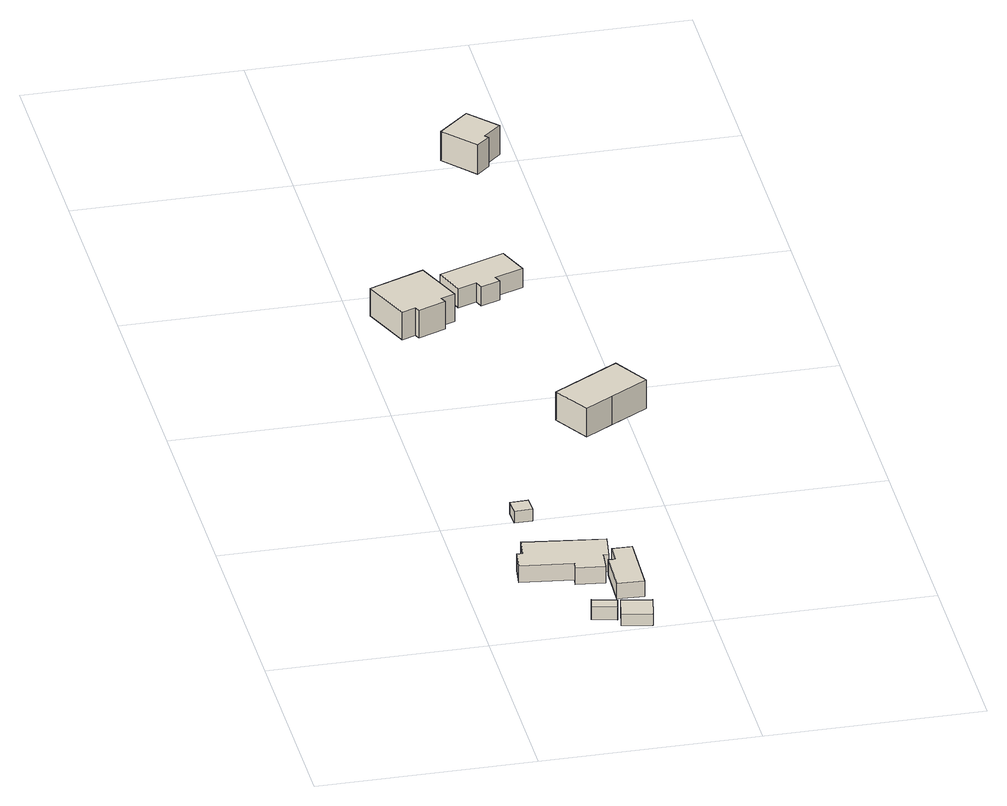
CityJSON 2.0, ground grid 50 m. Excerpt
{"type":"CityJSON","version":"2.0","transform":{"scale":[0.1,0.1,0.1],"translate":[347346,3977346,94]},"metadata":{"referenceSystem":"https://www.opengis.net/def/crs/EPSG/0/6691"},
"CityObjects":{
"building1":{"type":"Building","attributes":{"土砂災害警戒区域.現象区分":"2","土砂災害警戒区域.区域区分":"1","measuredHeight":3.1},"geometry":[{"type":"Solid","lod":"1","boundaries":[[[[0,1,2,3]],[[2,4,5,3]],[[1,6,4,2]],[[0,7,6,1]],[[3,5,7,0]],[[4,6,7,5]]]]}]},
"building2":{"type":"Building","attributes":{"土砂災害警戒区域.現象区分":"2","土砂災害警戒区域.区域区分":"1","measuredHeight":5.7},"geometry":[{"type":"Solid","lod":"1","boundaries":[[[[8,9,10,11,12,13,14,15,16,17]],[[16,18,19,17]],[[15,20,18,16]],[[14,21,20,15]],[[13,22,21,14]],[[12,23,22,13]],[[11,24,23,12]],[[10,25,24,11]],[[9,26,25,10]],[[8,27,26,9]],[[17,19,27,8]],[[18,20,21,22,23,24,25,26,27,19]]]]}]},
"building3":{"type":"Building","attributes":{"土砂災害警戒区域.現象区分":"2","土砂災害警戒区域.区域区分":"1","measuredHeight":3},"geometry":[{"type":"Solid","lod":"1","boundaries":[[[[28,29,30,31]],[[30,32,33,31]],[[29,34,32,30]],[[28,35,34,29]],[[31,33,35,28]],[[32,34,35,33]]]]}]},
"building4":{"type":"Building","attributes":{"土砂災害警戒区域.現象区分":"2","土砂災害警戒区域.区域区分":"1","measuredHeight":2.9},"geometry":[{"type":"Solid","lod":"1","boundaries":[[[[36,37,38,39]],[[38,40,41,39]],[[37,42,40,38]],[[36,43,42,37]],[[39,41,43,36]],[[40,42,43,41]]]]}]},
"building5":{"type":"Building","attributes":{"土砂災害警戒区域.現象区分":"2","土砂災害警戒区域.区域区分":"1","measuredHeight":4.4},"geometry":[{"type":"Solid","lod":"1","boundaries":[[[[44,45,46,47,48,49]],[[48,50,51,49]],[[47,52,50,48]],[[46,53,52,47]],[[45,54,53,46]],[[44,55,54,45]],[[49,51,55,44]],[[50,52,53,54,55,51]]]]}]},
"building6":{"type":"Building","attributes":{"measuredHeight":8.7},"geometry":[{"type":"Solid","lod":"1","boundaries":[[[[56,57,58,59,60,61,62,63]],[[62,64,65,63]],[[61,66,64,62]],[[60,67,66,61]],[[59,68,67,60]],[[58,69,68,59]],[[57,70,69,58]],[[56,71,70,57]],[[63,65,71,56]],[[64,66,67,68,69,70,71,65]]]]}]},
"building7":{"type":"Building","attributes":{"measuredHeight":6},"geometry":[{"type":"Solid","lod":"1","boundaries":[[[[72,73,74,75,76,77,78,79]],[[78,80,81,79]],[[77,82,80,78]],[[76,83,82,77]],[[75,84,83,76]],[[74,85,84,75]],[[73,86,85,74]],[[72,87,86,73]],[[79,81,87,72]],[[80,82,83,84,85,86,87,81]]]]}]},
"building8":{"type":"Building","attributes":{"土砂災害警戒区域.現象区分":"2","土砂災害警戒区域.区域区分":"1","measuredHeight":9.4},"geometry":[{"type":"Solid","lod":"1","boundaries":[[[[88,89,90,91,92]],[[91,93,94,92]],[[90,95,93,91]],[[89,96,95,90]],[[88,97,96,89]],[[92,94,97,88]],[[93,95,96,97,94]]]]}]},
"building9":{"type":"Building","attributes":{"土砂災害警戒区域.現象区分":"2","土砂災害警戒区域.区域区分":"1","measuredHeight":8.1},"geometry":[{"type":"Solid","lod":"1","boundaries":[[[[98,99,100,101,102,103]],[[102,104,105,103]],[[101,106,104,102]],[[100,107,106,101]],[[99,108,107,100]],[[98,109,108,99]],[[103,105,109,98]],[[104,106,107,108,109,105]]]]}]}
},
"vertices":[
[300,63,16],[293,33,16],[237,46,16],[244,76,16],[237,46,48],[244,76,48],[293,33,48],[300,63,48],
[328,305,16],[318,238,16],[306,240,16],[301,190,16],[235,199,16],[237,217,16],[116,233,16],[123,285,16],[136,283,16],[142,331,16],[136,283,58],[142,331,58],[123,285,58],[116,233,58],[237,217,58],[235,199,58],[301,190,58],[306,240,58],[318,238,58],[328,305,58],
[199,512,22],[200,473,22],[158,472,22],[157,511,22],[158,472,52],[157,511,52],[200,473,52],[199,512,52],
[378,64,9],[366,5,9],[298,18,9],[310,78,9],[298,18,38],[310,78,38],[366,5,38],[378,64,38],
[379,278,9],[374,129,9],[312,131,9],[316,234,9],[331,234,9],[333,279,9],[331,234,48],[333,279,48],[316,234,48],[312,131,48],[374,129,48],[379,278,48],
[137,1305,110],[183,1192,110],[151,1179,110],[156,1164,110],[93,1139,110],[87,1152,110],[55,1139,110],[9,1254,110],[55,1139,180],[9,1254,180],[87,1152,180],[93,1139,180],[156,1164,180],[151,1179,180],[183,1192,180],[137,1305,180],
[332,1380,106],[360,1308,106],[294,1283,106],[300,1267,106],[255,1250,106],[248,1269,106],[205,1253,106],[179,1322,106],[205,1253,154],[179,1322,154],[248,1269,154],[255,1250,154],[300,1267,154],[294,1283,154],[360,1308,154],[332,1380,154],
[540,870,32],[451,818,32],[387,779,32],[337,863,32],[490,954,32],[337,863,104],[490,954,104],[387,779,104],[451,818,104],[540,870,104],
[426,1995,6],[433,1988,6],[403,1961,6],[337,2035,6],[407,2098,6],[467,2032,6],[407,2098,80],[467,2032,80],[337,2035,80],[403,1961,80],[433,1988,80],[426,1995,80]
]}
